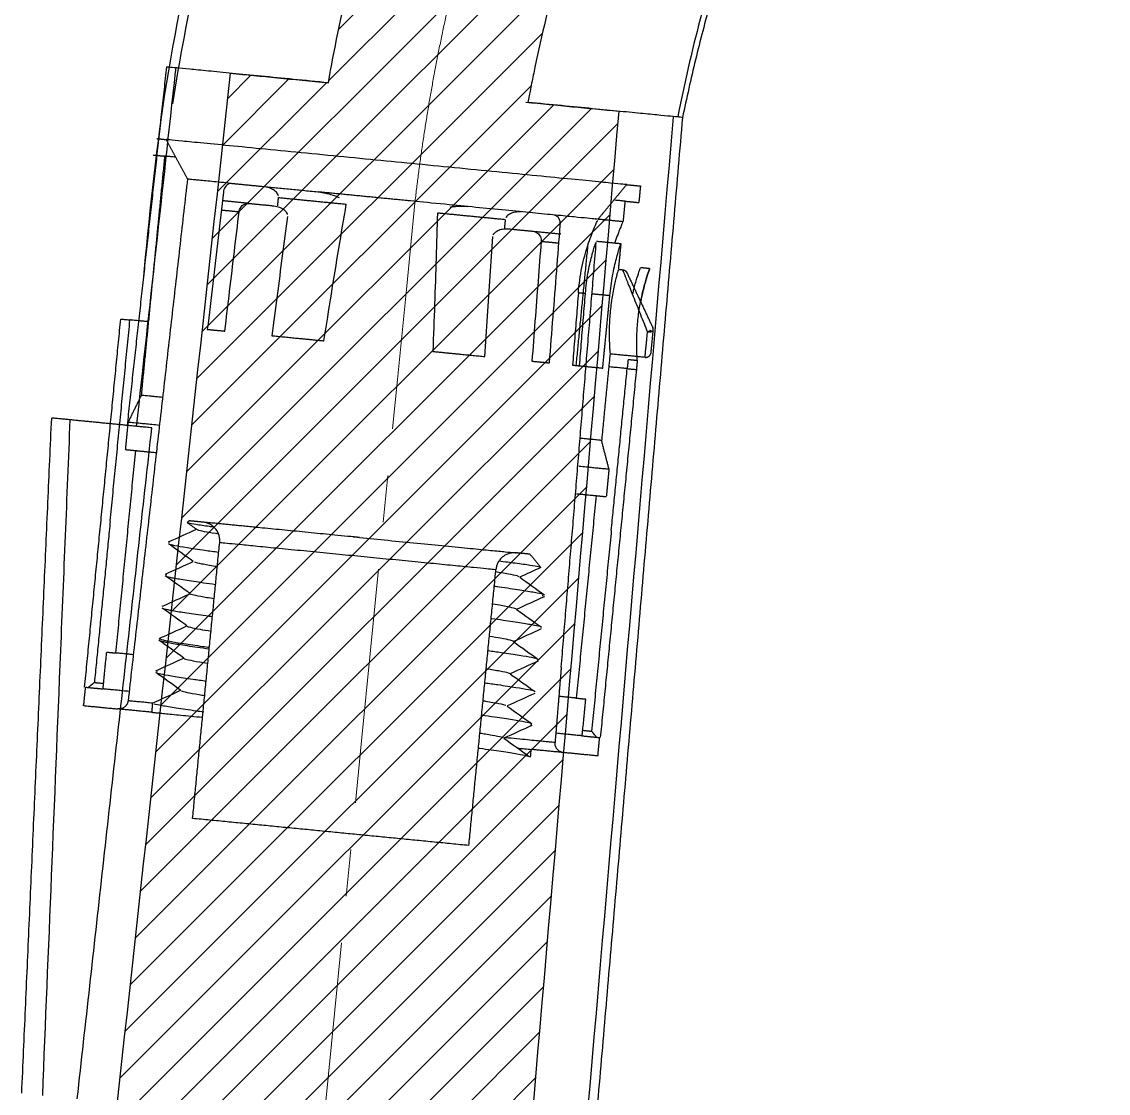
# Model space of a CAD drawing. Header units: millimetres. Extents: x 5775 to 7118, y 2756 to 3596.
# Drawn here: x 6798.7 to 6857.4, y 3290.4 to 3348.3 of the extents above; entities that cross this region are included whole.
import ezdxf

# ---------------------------------------------------------------- set-up
doc = ezdxf.new("R2010")
doc.units = ezdxf.units.MM
doc.linetypes.add('CENTERX2', pattern=[20.32, 12.7, -2.54, 2.54, -2.54])
doc.layers.add('CENTER', color=1, linetype='CENTERX2', lineweight=15)
doc.layers.add('HATCH', color=5, linetype='Continuous')

msp = doc.modelspace()

# ---------------------------------------------------------------- hatches: boundary and pattern name
at = {"layer": 'HATCH', "true_color": 0xed1f24}
h = msp.add_hatch(dxfattribs=at)
h.set_pattern_fill('ANSI31', color=240, scale=0.5)
h.set_pattern_definition([(45, (2875.3092, 107.8626), (-1.122532, 1.122532), [])])
edge = h.paths.add_edge_path()
edge.add_spline(control_points=[(6830.942, 3343.46), (6829.305, 3343.62), (6827.669, 3343.781), (6826.032, 3343.941)], knot_values=[0.02082, 0.02082, 0.02082, 0.02082, 1, 1, 1, 1], weights=[1, 1, 1, 1], degree=3, periodic=0)
edge.add_spline(control_points=[(6826.032, 3343.941), (6826.078, 3344.172), (6826.123, 3344.403), (6826.168, 3344.634), (6826.169, 3344.639), (6826.17, 3344.643), (6826.171, 3344.648)], knot_values=[571.383493, 571.383493, 571.383493, 571.383493, 572.025144, 572.025144, 572.025144, 572.037717, 572.037717, 572.037717, 572.037717], weights=[1, 1, 1, 1, 1, 1, 1], degree=3, periodic=0)
edge.add_spline(control_points=[(6826.171, 3344.648), (6826.228, 3344.939), (6826.287, 3345.231), (6827.067, 3349.02), (6827.984, 3352.494), (6830.206, 3359.339), (6831.51, 3362.704), (6834.784, 3369.939), (6836.841, 3373.771), (6840.27, 3379.254), (6841.47, 3381.039), (6843.978, 3384.513), (6845.284, 3386.201), (6847.991, 3389.472), (6849.392, 3391.056), (6852.272, 3394.109), (6853.752, 3395.578), (6856.77, 3398.388), (6858.301, 3399.727), (6862.963, 3403.55), (6866.234, 3405.912), (6873.078, 3410.229), (6876.658, 3412.186), (6884.038, 3415.634), (6887.843, 3417.129), (6895.078, 3419.456), (6898.488, 3420.35), (6905.352, 3421.76), (6908.804, 3422.275), (6913.878, 3422.758), (6915.509, 3422.872), (6918.758, 3423.016), (6920.374, 3423.047), (6923.606, 3423.029), (6925.228, 3422.98), (6929.928, 3422.718), (6933.016, 3422.399), (6941.187, 3421.153), (6946.254, 3419.963), (6956.174, 3416.769), (6961.015, 3414.767), (6970.294, 3410.024), (6974.721, 3407.286), (6982.151, 3401.839), (6985.255, 3399.245), (6989.317, 3395.405), (6990.442, 3394.287), (6994.626, 3389.923), (6997.524, 3386.456), (7002.499, 3379.563), (7004.632, 3376.194), (7008.483, 3369.185), (7010.195, 3365.551), (7013.159, 3358.102), (7014.408, 3354.285), (7016.42, 3346.565), (7017.184, 3342.657), (7018.274, 3334.461), (7018.552, 3330.175), (7018.552, 3325.94)], knot_values=[310.679283, 310.679283, 310.679283, 310.679283, 311.488996, 311.488996, 321.211898, 321.211898, 330.934801, 330.934801, 342.656507, 342.656507, 348.51736, 348.51736, 354.378213, 354.378213, 360.239066, 360.239066, 366.099919, 366.099919, 371.729383, 371.729383, 382.73059, 382.73059, 393.731797, 393.731797, 404.733003, 404.733003, 414.276214, 414.276214, 423.819425, 423.819425, 428.345828, 428.345828, 432.87223, 432.87223, 437.398632, 437.398632, 445.944145, 445.944145, 460.0257, 460.0257, 474.107256, 474.107256, 488.188811, 488.188811, 499.330812, 499.330812, 503.789592, 503.789592, 516.223688, 516.223688, 527.044101, 527.044101, 537.864514, 537.864514, 548.684928, 548.684928, 559.505341, 559.505341, 571.383493, 571.383493, 571.383493, 571.383493], weights=[1, 1, 1, 1, 1, 1, 1, 1, 1, 1, 1, 1, 1, 1, 1, 1, 1, 1, 1, 1, 1, 1, 1, 1, 1, 1, 1, 1, 1, 1, 1, 1, 1, 1, 1, 1, 1, 1, 1, 1, 1, 1, 1, 1, 1, 1, 1, 1, 1, 1, 1, 1, 1, 1, 1, 1, 1, 1, 1, 1], degree=3, periodic=0)
edge.add_spline(control_points=[(7018.552, 3325.94), (7018.423, 3142.163), (7018.423, 3064.502), (7018.423, 2948.402)], knot_values=[310.255033, 310.255033, 310.255033, 310.255033, 310.679283, 310.679283, 310.679283, 310.679283], weights=[1, 1, 1, 1], degree=3, periodic=0)
edge.add_arc((6974.897, 2972.996), 50, 330.51832, 349.84206)
edge.add_arc((6898.755, 2995.139), 129.125, 346.12667, 363.2479)
edge.add_line((7027.673, 3002.455), (7027.505, 3098.374))
edge.add_spline(control_points=[(7027.505, 3098.374), (7027.505, 3098.374), (7027.505, 3098.374), (7027.505, 3098.375)], knot_values=[308.824903, 308.824903, 308.824903, 308.824903, 308.824909, 308.824909, 308.824909, 308.824909], weights=[1, 1, 1, 1], degree=3, periodic=0)
edge.add_spline(control_points=[(7027.505, 3098.375), (7028.261, 3098.374), (7028.841, 3098.374), (7029.422, 3098.374)], knot_values=[307.825713, 307.825713, 307.825713, 307.825713, 308.824903, 308.824903, 308.824903, 308.824903], weights=[1, 1, 1, 1], degree=3, periodic=0)
edge.add_line((7028.529, 3098.374), (7029.423, 3098.374))
edge.add_spline(control_points=[(7029.423, 3098.374), (7029.423, 3098.882), (7029.423, 3099.389), (7029.423, 3099.896)], knot_values=[307.820714, 307.820714, 307.820714, 307.820714, 307.824903, 307.824903, 307.824903, 307.824903], weights=[1, 1, 1, 1], degree=3, periodic=0)
edge.add_spline(control_points=[(7029.423, 3099.896), (7029.532, 3099.934), (7029.644, 3099.967), (7029.837, 3100.01), (7030.412, 3100.067), (7030.429, 3100.067)], knot_values=[3.592814, 3.592814, 3.592814, 3.592814, 4.154151, 4.154151, 4.546622, 4.546622, 4.546622, 4.546622], weights=[1, 1, 1, 1, 1, 1], degree=3, periodic=0)
edge.add_spline(control_points=[(7030.429, 3100.067), (7030.444, 3100.067), (7030.489, 3100.067), (7030.561, 3100.067)], knot_values=[4.546622, 4.546622, 4.546622, 4.546622, 4.905522, 4.905522, 4.905522, 4.905522], weights=[1, 1, 1, 1], degree=3, periodic=0)
edge.add_spline(control_points=[(7030.561, 3100.067), (7032.315, 3100.067), (7034.069, 3100.067), (7035.823, 3100.067)], knot_values=[4.905522, 4.905522, 4.905522, 4.905522, 10.167191, 10.167191, 10.167191, 10.167191], weights=[1, 1, 1, 1], degree=3, periodic=0)
edge.add_spline(control_points=[(7035.823, 3100.067), (7036.409, 3100.067), (7036.823, 3100.481), (7036.823, 3101.067)], knot_values=[10.167191, 10.167191, 10.167191, 10.167191, 11.737987, 11.737987, 11.737987, 11.737987], weights=[1, 0.804738, 0.804738, 1], degree=3, periodic=0)
edge.add_spline(control_points=[(7036.823, 3101.067), (7036.823, 3102.732), (7036.823, 3104.399), (7036.823, 3106.067)], knot_values=[11.737987, 11.737987, 11.737987, 11.737987, 16.733068, 16.733068, 16.733068, 16.733068], weights=[1, 1, 1, 1], degree=3, periodic=0)
edge.add_spline(control_points=[(7036.823, 3106.067), (7034.046, 3106.067), (7031.504, 3106.067), (7029.423, 3106.067)], knot_values=[16.733068, 16.733068, 16.733068, 16.733068, 18.691736, 18.691736, 18.691736, 18.691736], weights=[1, 0.941042, 0.907757, 0.898145], degree=3, periodic=0)
edge.add_spline(control_points=[(7029.423, 3106.067), (7029.423, 3141.826), (7029.418, 3179.891), (7029.352, 3325.94)], knot_values=[307.507101, 307.507101, 307.507101, 307.507101, 307.803647, 307.803647, 307.803647, 307.803647], weights=[1, 1, 1, 1], degree=3, periodic=0)
edge.add_spline(control_points=[(7029.352, 3325.94), (7029.352, 3326.153), (7029.352, 3326.367), (7029.322, 3331.431), (7028.964, 3336.418), (7027.494, 3346.522), (7026.381, 3351.646), (7023.339, 3361.853), (7021.409, 3366.945), (7016.722, 3376.893), (7013.963, 3381.759), (7007.749, 3390.942), (7004.308, 3395.279), (6997.112, 3403.035), (6993.4, 3406.508), (6985.564, 3412.875), (6981.434, 3415.769), (6972.892, 3420.92), (6968.479, 3423.174), (6958.513, 3427.451), (6952.928, 3429.306), (6941.786, 3432.062), (6936.233, 3432.962), (6928.828, 3433.606), (6926.875, 3433.721), (6923.006, 3433.846), (6921.103, 3433.857), (6913.984, 3433.706), (6908.655, 3433.217), (6900.401, 3431.806), (6897.522, 3431.195), (6890.58, 3429.414), (6886.511, 3428.117), (6878.465, 3425.001), (6874.485, 3423.181), (6866.708, 3419.025), (6862.916, 3416.691), (6855.608, 3411.536), (6852.096, 3408.719), (6844.654, 3401.936), (6840.821, 3397.856), (6834.289, 3389.727), (6831.504, 3385.73), (6826.535, 3377.481), (6824.349, 3373.222), (6820.593, 3364.57), (6819.026, 3360.177), (6816.724, 3352.177), (6815.891, 3348.575), (6815.249, 3344.998)], knot_values=[5, 5, 5, 5, 5.675124, 5.675124, 20.98655, 20.98655, 36.297976, 36.297976, 51.609402, 51.609402, 66.920828, 66.920828, 81.852468, 81.852468, 95.53517, 95.53517, 109.217873, 109.217873, 122.900575, 122.900575, 139.618343, 139.618343, 156.33611, 156.33611, 162.388265, 162.388265, 168.44042, 168.44042, 184.688464, 184.688464, 193.315742, 193.315742, 205.481195, 205.481195, 217.646647, 217.646647, 229.812099, 229.812099, 241.977552, 241.977552, 257.03947, 257.03947, 270.259311, 270.259311, 283.479153, 283.479153, 296.698995, 296.698995, 307.507101, 307.507101, 307.507101, 307.507101], weights=[1, 1, 1, 1, 1, 1, 1, 1, 1, 1, 1, 1, 1, 1, 1, 1, 1, 1, 1, 1, 1, 1, 1, 1, 1, 1, 1, 1, 1, 1, 1, 1, 1, 1, 1, 1, 1, 1, 1, 1, 1, 1, 1, 1, 1, 1, 1, 1, 1, 1], degree=3, periodic=0)
edge.add_spline(control_points=[(6815.249, 3344.998), (6813.309, 3345.188), (6811.638, 3345.352), (6809.966, 3345.515)], knot_values=[4, 4, 4, 4, 5, 5, 5, 5], weights=[1, 1, 1, 1], degree=3, periodic=0)
edge.add_spline(control_points=[(6809.966, 3345.515), (6806.833, 3317.005), (6803.7, 3288.494), (6800.571, 3260.024)], knot_values=[3, 3, 3, 3, 4, 4, 4, 4], weights=[1, 1, 1, 1], degree=3, periodic=0)
edge.add_spline(control_points=[(6800.571, 3260.024), (6808.235, 3259.273), (6815.898, 3258.522), (6823.561, 3257.771)], knot_values=[2, 2, 2, 2, 3, 3, 3, 3], weights=[1, 1, 1, 1], degree=3, periodic=0)
edge.add_spline(control_points=[(6823.561, 3257.771), (6826.022, 3286.334), (6828.482, 3314.897), (6830.942, 3343.46)], knot_values=[1, 1, 1, 1, 2, 2, 2, 2], weights=[1, 1, 1, 1], degree=3, periodic=0)

# ---------------------------------------------------------------- linework, layer by layer
at = {"lineweight": -3}
for points, weights, knots in [([(6805.254, 3334.32), (6813.08, 3442.84), (6921.882, 3442.439), (7037.952, 3442.011), (7037.952, 3325.94)], [0.974837484565, 0.721586198685, 1, 0.708409498274, 1], [329.70731, 329.70731, 329.70731, 483.077631, 483.077631, 643.706625, 643.706625, 643.706625]), ([(7009.92, 3328.324), (7008.969, 3363.607), (6983.999, 3388.551), (6958.045, 3414.478), (6921.36, 3414.44), (6884.675, 3414.402), (6858.776, 3388.421), (6839.791, 3369.377), (6834.388, 3343.122)], [0.994837514935, 0.926455414481, 1, 0.923780281036, 1, 0.923780281036, 1, 0.942969606328, 0.971283683788], [-275.774133, -275.774133, -275.774133, -208.661482, -208.661482, -139.107655, -139.107655, -69.553827, -69.553827, -17.511099, -17.511099, -17.511099]), ([(6831.369, 3339.491), (6831.369, 3339.491), (6818.929, 3340.71), (6806.488, 3341.929), (6806.488, 3341.929)], [1, 0.707106781187, 1, 0.707106781187, 1], [-39.269908, -39.269908, -39.269908, -19.634954, -19.634954, 0, 0, 0]), ([(6814.739, 3339.111), (6816.667, 3338.922), (6818.734, 3338.72), (6829, 3337.714), (6829.797, 3337.636)], [0.891783379867, 0.928377533133, 1, 0.722955468638, 0.970017795526], [13.231511, 13.231511, 13.231511, 17.514379, 17.514379, 34.081041, 34.081041, 34.081041]), ([(6816.939, 3320.407), (6816.809, 3320.42), (6816.678, 3320.433), (6813.176, 3320.776), (6810.776, 3321.012), (6808.48, 3321.237), (6808.48, 3321.237)], [0.98757280374, 0.993648674775, 1, 0.853553390593, 0.853553390593, 0.853553390593, 0.98757280374], [14.040204, 14.040204, 14.040204, 14.345596, 14.345596, 21.387227, 21.387227, 28.123465, 28.123465, 28.123465])]:
    msp.add_rational_spline(points, weights, degree=2, knots=knots, dxfattribs=at)
for points, knots in [([(6806.844, 3343.858), (6807.221, 3346.267), (6807.677, 3348.689), (6809.479, 3356.791), (6811.197, 3362.497), (6815.592, 3373.753), (6818.268, 3379.304), (6824.554, 3390.013), (6828.163, 3395.17), (6836.209, 3404.866), (6840.646, 3409.403), (6850.173, 3417.674), (6855.263, 3421.407), (6865.875, 3427.95), (6871.396, 3430.761), (6882.632, 3435.42), (6888.345, 3437.27), (6899.74, 3440.041), (6905.421, 3440.963), (6913.069, 3441.655), (6915.131, 3441.786), (6918.379, 3441.905), (6919.577, 3441.931), (6921.748, 3441.944), (6922.723, 3441.937), (6924.689, 3441.899), (6925.677, 3441.867), (6928.653, 3441.733), (6930.654, 3441.592), (6936.701, 3441.005), (6940.788, 3440.394), (6950.422, 3438.406), (6955.986, 3436.835), (6966.993, 3432.787), (6972.436, 3430.309), (6982.983, 3424.461), (6988.086, 3421.09), (6997.738, 3413.541), (7002.287, 3409.363), (7010.653, 3400.351), (7014.469, 3395.517), (7021.246, 3385.39), (7024.207, 3380.097), (7029.22, 3369.273), (7031.272, 3363.743), (7034.482, 3352.655), (7035.64, 3347.099), (7037.114, 3336.298), (7037.452, 3331.048), (7037.452, 3325.94)], [338.787788, 338.787788, 338.787788, 338.787788, 345.581953, 345.581953, 361.456596, 361.456596, 377.331239, 377.331239, 393.205882, 393.205882, 409.080525, 409.080525, 424.955168, 424.955168, 440.829811, 440.829811, 456.704454, 456.704454, 472.579097, 472.579097, 478.497831, 478.497831, 481.98882, 481.98882, 484.863306, 484.863306, 487.737793, 487.737793, 493.486767, 493.486767, 504.984715, 504.984715, 520.44573, 520.44573, 535.906746, 535.906746, 551.367761, 551.367761, 566.828776, 566.828776, 582.289792, 582.289792, 597.750807, 597.750807, 613.211822, 613.211822, 628.672838, 628.672838, 643.706625, 643.706625, 643.706625, 643.706625]), ([(7010.42, 3328.326), (7010.313, 3332.291), (7009.94, 3336.298), (7008.503, 3345.092), (7007.316, 3349.871), (7004.153, 3359.193), (7002.178, 3363.735), (6997.526, 3372.394), (6994.848, 3376.511), (6990.6, 3382.012), (6989.258, 3383.627), (6986.929, 3386.238), (6985.967, 3387.266), (6984.237, 3389.029), (6983.476, 3389.777), (6981.92, 3391.253), (6981.125, 3391.98), (6978.696, 3394.122), (6977.015, 3395.5), (6971.453, 3399.723), (6967.352, 3402.346), (6958.74, 3406.899), (6954.229, 3408.828), (6944.979, 3411.912), (6940.24, 3413.067), (6931.507, 3414.462), (6927.518, 3414.821), (6922.144, 3414.949), (6920.724, 3414.948), (6917.867, 3414.879), (6916.433, 3414.81), (6912.121, 3414.496), (6909.234, 3414.146), (6901.611, 3412.834), (6896.889, 3411.622), (6887.686, 3408.43), (6883.205, 3406.449), (6874.662, 3401.804), (6870.602, 3399.139), (6865.168, 3394.915), (6863.569, 3393.578), (6860.988, 3391.263), (6859.976, 3390.311), (6858.214, 3388.574), (6857.453, 3387.797), (6855.952, 3386.205), (6855.213, 3385.393), (6853.038, 3382.908), (6851.64, 3381.187), (6847.417, 3375.567), (6844.815, 3371.453), (6840.305, 3362.818), (6838.399, 3358.298), (6835.747, 3350.208), (6834.829, 3346.688), (6834.131, 3343.147)], [-275.786298, -275.786298, -275.786298, -275.786298, -263.706071, -263.706071, -249.196834, -249.196834, -234.687596, -234.687596, -220.178358, -220.178358, -213.858933, -213.858933, -209.579256, -209.579256, -206.311668, -206.311668, -203.044079, -203.044079, -196.508903, -196.508903, -182.134327, -182.134327, -167.759751, -167.759751, -153.385176, -153.385176, -141.360629, -141.360629, -137.005815, -137.005815, -132.651, -132.651, -123.941372, -123.941372, -109.585807, -109.585807, -95.230243, -95.230243, -80.874678, -80.874678, -74.599201, -74.599201, -70.371036, -70.371036, -67.040005, -67.040005, -63.708974, -63.708974, -57.046912, -57.046912, -42.674839, -42.674839, -28.302767, -28.302767, -17.57173, -17.57173, -17.57173, -17.57173]), ([(6804.888, 3326.414), (6805.591, 3332.811), (6806.294, 3339.208), (6807.004, 3345.669), (6807.011, 3345.734), (6807.018, 3345.798)], [193.130917, 193.130917, 193.130917, 193.130917, 212.437253, 212.437253, 212.632266, 212.632266, 212.632266, 212.632266]), ([(6833.889, 3343.165), (6831.482, 3315.217), (6829.075, 3287.268), (6826.643, 3259.037), (6826.618, 3258.755), (6826.594, 3258.473)], [1190.08235, 1190.08235, 1190.08235, 1190.08235, 1274.238173, 1274.238173, 1275.088232, 1275.088232, 1275.088232, 1275.088232])]:
    msp.add_open_spline(points, degree=3, knots=knots)
for points, degree in [([(6804.391, 3326.468), (6805.456, 3336.161), (6806.521, 3345.853)], 2), ([(6834.388, 3343.122), (6830.74, 3300.776), (6827.092, 3258.43)], 2), ([(6805.985, 3341.979), (6806.237, 3341.954), (6806.488, 3341.929)], 2), ([(6807.637, 3339.807), (6807.063, 3340.868), (6806.488, 3341.929)], 2), ([(6805.775, 3341.095), (6806.088, 3341.064), (6806.401, 3341.034)], 2), ([(6806.401, 3341.034), (6805.767, 3334.565), (6805.133, 3328.096)], 2), ([(6807.637, 3339.807), (6806.031, 3325.693), (6804.426, 3311.578)], 2), ([(6831.369, 3339.491), (6830.6, 3338.562), (6829.831, 3337.632)], 2), ([(6831.369, 3339.491), (6831.742, 3339.454), (6832.116, 3339.418)], 2), ([(6831.281, 3338.595), (6831.655, 3338.559), (6832.028, 3338.522)], 2), ([(6827.836, 3313.405), (6828.781, 3324.886), (6829.726, 3336.368)], 2), ([(6830.921, 3334.913), (6831.033, 3334.902), (6831.146, 3334.891)], 2), ([(6831.388, 3334.72), (6832.084, 3333.242), (6832.78, 3331.765)], 2), ([(6831.947, 3329.989), (6831.947, 3329.989), (6831.939, 3330.092), (6831.914, 3330.542), (6831.909, 3331.227), (6831.957, 3332.057), (6832.076, 3332.941), (6832.249, 3333.757), (6832.435, 3334.423), (6832.578, 3334.852), (6832.612, 3334.948), (6832.612, 3334.948)], 3), ([(6832.612, 3334.948), (6832.363, 3334.973), (6832.113, 3334.997)], 2), ([(6802.079, 3312.318), (6803.055, 3322.271), (6804.03, 3332.223)], 2), ([(6802.079, 3312.318), (6803.055, 3322.271), (6804.03, 3332.223)], 2), ([(6802.079, 3312.318), (6803.055, 3322.271), (6804.03, 3332.223)], 2), ([(6832.691, 3330.419), (6832.749, 3331.013), (6832.807, 3331.608)], 2), ([(6832.363, 3330.15), (6831.417, 3330.242), (6830.472, 3330.335)], 2), ([(6831.449, 3330.038), (6831.698, 3330.014), (6831.947, 3329.989)], 2), ([(6831.896, 3329.492), (6830.921, 3319.54), (6829.946, 3309.587)], 2), ([(6831.896, 3329.492), (6830.921, 3319.54), (6829.946, 3309.587)], 2), ([(6830.542, 3320.8), (6830.971, 3325.17), (6831.399, 3329.541)], 2), ([(6805.133, 3328.096), (6804.786, 3327.376), (6804.439, 3326.656)], 2), ([(6798.679, 3290.353), (6799.488, 3308.611), (6800.297, 3326.87)], 2), ([(6804.391, 3326.468), (6802.344, 3326.669), (6800.297, 3326.87)], 2), ([(6804.293, 3325.164), (6804.366, 3325.91), (6804.439, 3326.656)], 2), ([(6830.415, 3324.111), (6830.214, 3324.884), (6830.013, 3325.657)], 2), ([(6803.767, 3314.162), (6804.304, 3319.636), (6804.84, 3325.11)], 2), ([(6804.293, 3325.164), (6804.566, 3325.137), (6804.84, 3325.11)], 2), ([(6829.721, 3322.672), (6829.184, 3317.198), (6828.648, 3311.724)], 2), ([(6829.721, 3322.672), (6829.995, 3322.645), (6830.268, 3322.618)], 2), ([(6803.46, 3321.285), (6803.033, 3316.927), (6802.606, 3312.568)], 2), ([(6807.733, 3321.31), (6807.675, 3321.262), (6807.618, 3321.215)], 2), ([(6808.121, 3320.855), (6807.953, 3320.975), (6807.786, 3321.095), (6807.618, 3321.215)], 3), ([(6808.48, 3321.237), (6808.106, 3321.273), (6807.733, 3321.31)], 2), ([(6806.617, 3320.172), (6807.118, 3320.4), (6807.62, 3320.627), (6808.121, 3320.855)], 3), ([(6807.951, 3319.113), (6807.503, 3319.434), (6807.055, 3319.755), (6806.608, 3320.075)], 3), ([(6826.145, 3319.505), (6825.772, 3319.542), (6825.399, 3319.578)], 2), ([(6826.145, 3319.505), (6826.441, 3319.145), (6826.738, 3318.784)], 2), ([(6806.446, 3318.43), (6806.948, 3318.657), (6807.449, 3318.885), (6807.951, 3319.113)], 3), ([(6826.737, 3318.785), (6826.355, 3318.611), (6825.972, 3318.438), (6825.59, 3318.264)], 3), ([(6807.781, 3317.372), (6807.333, 3317.693), (6806.885, 3318.014), (6806.437, 3318.334)], 3), ([(6822.843, 3303.752), (6823.574, 3311.216), (6824.306, 3318.681)], 2), ([(6825.59, 3318.263), (6826.038, 3317.942), (6826.485, 3317.621), (6826.933, 3317.301)], 3), ([(6806.276, 3316.688), (6806.777, 3316.915), (6807.279, 3317.143), (6807.78, 3317.37)], 3), ([(6826.924, 3317.205), (6826.423, 3316.977), (6825.921, 3316.75), (6825.42, 3316.522)], 3), ([(6807.609, 3315.63), (6807.161, 3315.95), (6806.714, 3316.271), (6806.266, 3316.591)], 3), ([(6825.42, 3316.522), (6825.868, 3316.201), (6826.315, 3315.88), (6826.763, 3315.56)], 3), ([(6806.105, 3314.947), (6806.606, 3315.175), (6807.108, 3315.402), (6807.609, 3315.63)], 3), ([(6826.754, 3315.463), (6826.252, 3315.235), (6825.751, 3315.008), (6825.249, 3314.78)], 3), ([(6807.439, 3313.888), (6806.991, 3314.209), (6806.543, 3314.53), (6806.095, 3314.85)], 3), ([(6825.249, 3314.78), (6825.697, 3314.459), (6826.145, 3314.139), (6826.593, 3313.818)], 3), ([(6803.074, 3312.221), (6803.172, 3313.216), (6803.27, 3314.211)], 2), ([(6803.27, 3314.211), (6803.518, 3314.187), (6803.767, 3314.162)], 2), ([(6805.934, 3313.205), (6806.436, 3313.432), (6806.937, 3313.66), (6807.439, 3313.888)], 3), ([(6826.583, 3313.722), (6826.081, 3313.495), (6825.58, 3313.267), (6825.078, 3313.04)], 3), ([(6807.268, 3312.147), (6806.821, 3312.468), (6806.373, 3312.789), (6805.925, 3313.109)], 3), ([(6825.078, 3313.038), (6825.526, 3312.717), (6825.973, 3312.396), (6826.421, 3312.076)], 3), ([(6802.606, 3312.568), (6802.442, 3312.433), (6802.278, 3312.299)], 2), ([(6802.031, 3311.318), (6802.08, 3311.816), (6802.129, 3312.313)], 2), ([(6802.129, 3312.313), (6802.602, 3312.267), (6803.074, 3312.221)], 2), ([(6805.764, 3311.463), (6806.265, 3311.69), (6806.767, 3311.918), (6807.268, 3312.145)], 3), ([(6826.412, 3311.98), (6825.911, 3311.752), (6825.409, 3311.525), (6824.908, 3311.297)], 3), ([(6802.035, 3311.318), (6802.009, 3311.32), (6801.982, 3311.323)], 2), ([(6802.031, 3311.318), (6802.956, 3311.228), (6803.88, 3311.137)], 2), ([(6824.908, 3311.296), (6825.355, 3310.976), (6825.803, 3310.655), (6826.251, 3310.335)], 3), ([(6828.648, 3311.724), (6828.897, 3311.7), (6829.146, 3311.675)], 2), ([(6829.146, 3311.675), (6829.048, 3310.68), (6828.95, 3309.685)], 2), ([(6805.714, 3310.957), (6804.797, 3311.047), (6803.88, 3311.137)], 2), ([(6826.242, 3310.238), (6825.74, 3310.01), (6825.239, 3309.783), (6824.737, 3309.555)], 3), ([(6824.737, 3309.555), (6825.195, 3309.227), (6825.652, 3308.9), (6826.11, 3308.572)], 3), ([(6828.95, 3309.685), (6829.423, 3309.638), (6829.896, 3309.592)], 2), ([(6829.747, 3309.607), (6829.612, 3309.771), (6829.477, 3309.935)], 2), ([(6829.896, 3309.592), (6829.847, 3309.095), (6829.798, 3308.597)], 2), ([(6829.896, 3309.592), (6829.847, 3309.095), (6829.798, 3308.597)], 2), ([(6829.848, 3308.592), (6828.025, 3308.771), (6826.201, 3308.949)], 2), ([(6822.843, 3303.752), (6815.379, 3304.484), (6807.914, 3305.215)], 2)]:
    msp.add_open_spline(points, degree=degree)
for points, weights in [([(6815.249, 3344.998), (6806.521, 3345.853), (6806.521, 3345.853)], [0.889076425919, 0.781426917788, 1]), ([(6807.006, 3340.974), (6806.401, 3341.034), (6806.401, 3341.034)], [0.902921572256, 0.938581637765, 1]), ([(6807.637, 3339.807), (6807.637, 3339.807), (6810.008, 3339.575)], [1, 0.87467997201, 0.856601139149]), ([(6814.677, 3339.087), (6811.869, 3339.362), (6810.006, 3339.545)], [1, 0.9649885722, 1]), ([(6810.977, 3338.475), (6811.602, 3338.414), (6812.311, 3338.344)], [1, 0.997004812377, 1]), ([(6831.281, 3338.595), (6831.281, 3338.595), (6830.742, 3338.648)], [1, 0.941912510526, 0.906865202365]), ([(6824.962, 3337.105), (6825.671, 3337.035), (6826.295, 3336.974)], [1, 0.997004812377, 1]), ([(6804.03, 3332.223), (6804.03, 3332.223), (6804.541, 3332.173)], [1, 0.946416061362, 0.912438165442]), ([(6805.523, 3332.077), (6804.528, 3332.174), (6804.528, 3332.174)], [0.888282401836, 0.924869208927, 1]), ([(6808.709, 3331.664), (6809.142, 3331.621), (6809.656, 3331.571)], [1, 0.997690507454, 1]), ([(6812.201, 3331.322), (6813.524, 3331.192), (6815.011, 3331.046)], [1, 0.990699372154, 1]), ([(6832.363, 3330.151), (6832.368, 3330.198), (6832.497, 3331.517)], [1, 0.846267641628, 1]), ([(6832.685, 3331.619), (6832.604, 3331.557), (6832.497, 3331.517)], [0.972530423159, 0.919305870957, 1]), ([(6832.777, 3331.562), (6832.692, 3331.497), (6832.497, 3331.517)], [0.883858102432, 0.786934908103, 1]), ([(6820.896, 3330.47), (6822.383, 3330.324), (6823.706, 3330.194)], [1, 0.990699372154, 1]), ([(6826.251, 3329.945), (6826.765, 3329.894), (6827.198, 3329.852)], [1, 0.997690507454, 1]), ([(6831.449, 3330.038), (6831.423, 3329.789), (6831.399, 3329.541)], [0.997565617298, 0.99877770782, 1]), ([(6828.445, 3329.73), (6828.667, 3329.708), (6828.823, 3329.693)], [1, 0.998440685616, 1]), ([(6831.399, 3329.541), (6831.399, 3329.541), (6830.404, 3329.638)], [1, 0.924869208925, 0.888282401834]), ([(6831.399, 3329.541), (6831.896, 3329.492), (6831.896, 3329.492)], [0.913311224417, 0.947101945627, 1]), ([(6806.295, 3327.982), (6805.133, 3328.096), (6805.133, 3328.096)], [0.880172472802, 0.915989552671, 1]), ([(6805.711, 3326.339), (6804.391, 3326.468), (6804.391, 3326.468)], [1, 0.976410046547, 1]), ([(6804.439, 3326.656), (6804.439, 3326.656), (6806.122, 3326.492)], [1, 0.901684149063, 0.869371919409]), ([(6830.013, 3325.657), (6830.013, 3325.657), (6828.854, 3325.771)], [1, 0.916123154893, 0.880286514838]), ([(6804.84, 3325.11), (6804.84, 3325.11), (6805.953, 3325.001)], [1, 0.917750530308, 0.881695201211]), ([(6828.792, 3324.27), (6830.415, 3324.111), (6830.415, 3324.111)], [0.870517430924, 0.903396406034, 1]), ([(6828.66, 3322.776), (6829.721, 3322.672), (6829.721, 3322.672)], [0.883342239031, 0.919602431856, 1]), ([(6809.377, 3320.144), (6809.377, 3320.144), (6816.842, 3319.412)], [1, 0.707106781187, 1]), ([(6816.939, 3320.407), (6825.399, 3319.578), (6825.399, 3319.578)], [1, 0.707106781187, 1]), ([(6816.842, 3319.412), (6824.306, 3318.681), (6824.306, 3318.681)], [1, 0.707106781187, 1]), ([(6804.709, 3314.07), (6803.767, 3314.162), (6803.767, 3314.162)], [0.887502509589, 0.924063910158, 1]), ([(6802.606, 3312.568), (6802.606, 3312.568), (6803.104, 3312.519)], [1, 0.946166343933, 0.912121896624]), ([(6804.491, 3312.082), (6803.074, 3312.221), (6803.074, 3312.221)], [0.874826641449, 0.909369118295, 1]), ([(6828.648, 3311.724), (6828.648, 3311.724), (6827.715, 3311.815)], [1, 0.924415070667, 0.887841502303]), ([(6805.736, 3311.45), (6804.426, 3311.578), (6804.426, 3311.578)], [0.873617095385, 0.907759124043, 1]), ([(6805.714, 3310.957), (6805.714, 3310.957), (6808.451, 3310.689)], [1, 0.916147493854, 0.969362688741]), ([(6828.988, 3309.983), (6829.477, 3309.935), (6829.477, 3309.935)], [0.91263627797, 0.946572144242, 1]), ([(6827.5, 3309.317), (6827.5, 3309.317), (6824.796, 3309.582)], [1, 0.86886775206, 0.855154859334]), ([(6828.95, 3309.685), (6828.95, 3309.685), (6827.562, 3309.821)], [1, 0.910215670219, 0.875476833856]), ([(6825.495, 3309.019), (6825.516, 3309.017), (6825.537, 3309.015)], [0.857472975566, 0.857640780466, 0.857815769412]), ([(6826.168, 3308.953), (6826.21, 3308.949), (6826.251, 3308.945)], [0.865374998438, 0.866053287077, 0.866770493897])]:
    msp.add_rational_spline(points, weights, degree=2, dxfattribs=at)
for points, weights in [([(6834.388, 3343.122), (6834.388, 3343.122), (6826.032, 3343.941)], [1, 0.78674714971, 0.884029164932]), ([(6831.146, 3334.891), (6831.315, 3334.874), (6831.388, 3334.72)], [1, 0.869592071786, 1]), ([(6832.807, 3331.608), (6832.815, 3331.69), (6832.78, 3331.765)], [1, 0.964049273247, 1]), ([(6831.947, 3329.989), (6831.921, 3329.741), (6831.896, 3329.492)], [0.997551225686, 0.998770451269, 1]), ([(6831.947, 3329.989), (6831.921, 3329.741), (6831.896, 3329.492)], [0.997551225686, 0.998770451269, 1]), ([(6832.363, 3330.151), (6832.661, 3330.122), (6832.691, 3330.42)], [1, 0.7071067814, 1]), ([(6809.377, 3320.144), (6809.475, 3321.139), (6808.48, 3321.237)], [1, 0.707106781187, 1]), ([(6825.399, 3319.578), (6824.403, 3319.676), (6824.306, 3318.681)], [1, 0.707106781187, 1]), ([(6804.426, 3311.578), (6804.37, 3311.089), (6803.88, 3311.137)], [1, 0.712590010798, 1]), ([(6827.95, 3308.778), (6827.46, 3308.826), (6827.5, 3309.317)], [1, 0.712590010798, 1])]:
    msp.add_rational_spline(points, weights, degree=2)
for points, degree in [([(6810.006, 3339.545), (6809.96, 3339.549), (6809.871, 3339.538), (6809.756, 3339.468), (6809.667, 3339.362), (6809.604, 3339.225), (6809.584, 3339.131), (6809.578, 3339.084)], 3), ([(6812.549, 3338.892), (6812.541, 3338.925), (6812.514, 3338.991), (6812.442, 3339.085), (6812.349, 3339.167), (6812.24, 3339.237), (6812.113, 3339.296), (6811.968, 3339.344), (6811.857, 3339.363), (6811.799, 3339.369)], 3), ([(6832.116, 3339.418), (6832.072, 3338.97), (6832.028, 3338.522)], 2), ([(6809.578, 3339.084), (6809.482, 3338.264), (6809.29, 3336.621), (6809, 3334.148), (6808.806, 3332.493), (6808.709, 3331.664)], 3), ([(6812.513, 3338.343), (6812.535, 3338.568), (6812.557, 3338.793)], 2), ([(6812.557, 3338.793), (6814.387, 3338.613), (6816.218, 3338.434)], 2), ([(6815.851, 3338.776), (6815.82, 3338.79), (6815.754, 3338.819), (6815.644, 3338.863), (6815.522, 3338.906), (6815.386, 3338.948), (6815.236, 3338.989), (6815.072, 3339.027), (6814.889, 3339.061), (6814.75, 3339.08), (6814.677, 3339.087)], 3), ([(6810.977, 3338.475), (6810.258, 3338.546), (6809.539, 3338.616)], 2), ([(6810.427, 3338.027), (6810.431, 3338.066), (6810.449, 3338.146), (6810.508, 3338.264), (6810.593, 3338.36), (6810.698, 3338.432), (6810.827, 3338.475), (6810.926, 3338.48), (6810.977, 3338.475)], 3), ([(6812.311, 3338.344), (6812.367, 3338.339), (6812.473, 3338.319), (6812.614, 3338.273), (6812.736, 3338.214), (6812.842, 3338.143), (6812.931, 3338.061), (6812.998, 3337.968), (6813.023, 3337.903), (6813.03, 3337.87)], 3), ([(6815.011, 3331.046), (6815.146, 3331.897), (6815.414, 3333.58), (6815.816, 3336.042), (6816.084, 3337.643), (6816.218, 3338.434)], 3), ([(6822.784, 3338.293), (6822.723, 3338.299), (6822.605, 3338.307), (6822.442, 3338.31), (6822.294, 3338.308), (6822.158, 3338.301), (6822.034, 3338.291), (6821.92, 3338.278), (6821.849, 3338.268), (6821.815, 3338.263)], 3), ([(6831.281, 3338.595), (6831.228, 3338.048), (6831.174, 3337.501)], 2), ([(6809.509, 3338.117), (6809.968, 3338.072), (6810.427, 3338.027)], 2), ([(6809.656, 3331.571), (6809.742, 3332.292), (6809.914, 3333.733), (6810.171, 3335.884), (6810.342, 3337.314), (6810.427, 3338.027)], 3), ([(6813.034, 3337.771), (6812.942, 3337.062), (6812.757, 3335.639), (6812.48, 3333.489), (6812.294, 3332.046), (6812.201, 3331.322)], 3), ([(6821.147, 3337.951), (6821.124, 3337.149), (6821.076, 3335.527), (6820.992, 3333.033), (6820.929, 3331.331), (6820.896, 3330.47)], 3), ([(6824.807, 3337.592), (6822.977, 3337.771), (6821.147, 3337.951)], 2), ([(6824.807, 3337.592), (6824.783, 3337.349), (6824.759, 3337.105)], 2), ([(6825.662, 3338.011), (6825.604, 3338.016), (6825.492, 3338.018), (6825.34, 3338), (6825.204, 3337.966), (6825.083, 3337.918), (6824.976, 3337.856), (6824.889, 3337.779), (6824.849, 3337.72), (6824.834, 3337.689)], 3), ([(6827.786, 3337.3), (6827.789, 3337.347), (6827.788, 3337.443), (6827.753, 3337.589), (6827.686, 3337.711), (6827.587, 3337.801), (6827.502, 3337.83), (6827.456, 3337.835)], 3), ([(6828.762, 3333.636), (6828.779, 3333.867), (6828.828, 3334.331), (6828.948, 3335.015), (6829.1, 3335.646), (6829.274, 3336.224), (6829.447, 3336.715), (6829.606, 3337.119), (6829.731, 3337.412), (6829.786, 3337.533), (6829.804, 3337.573)], 3), ([(6829.831, 3337.632), (6830.502, 3337.566), (6831.174, 3337.501)], 2), ([(6824.164, 3336.779), (6824.178, 3336.81), (6824.215, 3336.87), (6824.298, 3336.947), (6824.401, 3337.01), (6824.519, 3337.059), (6824.65, 3337.093), (6824.797, 3337.112), (6824.906, 3337.11), (6824.962, 3337.105)], 3), ([(6827.198, 3329.852), (6827.264, 3330.684), (6827.395, 3332.345), (6827.591, 3334.828), (6827.721, 3336.477), (6827.786, 3337.3)], 3), ([(6823.706, 3330.194), (6823.755, 3330.923), (6823.853, 3332.374), (6823.998, 3334.537), (6824.094, 3335.969), (6824.141, 3336.683)], 3), ([(6826.748, 3336.427), (6826.693, 3335.711), (6826.583, 3334.276), (6826.417, 3332.115), (6826.306, 3330.669), (6826.251, 3329.945)], 3), ([(6826.295, 3336.974), (6827.053, 3336.9), (6827.81, 3336.825)], 2), ([(6826.295, 3336.974), (6826.347, 3336.969), (6826.442, 3336.945), (6826.56, 3336.877), (6826.65, 3336.786), (6826.714, 3336.676), (6826.749, 3336.548), (6826.751, 3336.467), (6826.748, 3336.427)], 3), ([(6826.748, 3336.427), (6827.229, 3336.38), (6827.71, 3336.333)], 2), ([(6829.732, 3336.436), (6830.395, 3336.371), (6831.057, 3336.306)], 2), ([(6828.645, 3329.71), (6828.966, 3332.979), (6829.286, 3336.247)], 2), ([(6829.144, 3333.612), (6829.158, 3333.798), (6829.195, 3334.169), (6829.278, 3334.704), (6829.377, 3335.195), (6829.483, 3335.622), (6829.583, 3335.974), (6829.665, 3336.237), (6829.702, 3336.347), (6829.714, 3336.383)], 3), ([(6830.461, 3333.483), (6830.479, 3333.67), (6830.521, 3334.037), (6830.608, 3334.575), (6830.71, 3335.066), (6830.815, 3335.494), (6830.913, 3335.845), (6830.993, 3336.108), (6831.028, 3336.218), (6831.04, 3336.253)], 3), ([(6831.057, 3336.306), (6830.989, 3335.61), (6830.921, 3334.913)], 2), ([(6830.908, 3334.87), (6830.9, 3334.842), (6830.876, 3334.757), (6830.821, 3334.55), (6830.752, 3334.272), (6830.677, 3333.932), (6830.603, 3333.542), (6830.536, 3333.111), (6830.482, 3332.658), (6830.446, 3332.205), (6830.427, 3331.768), (6830.423, 3331.364), (6830.431, 3331.009), (6830.444, 3330.717), (6830.459, 3330.5), (6830.466, 3330.41), (6830.468, 3330.38)], 3), ([(6828.762, 3333.636), (6828.727, 3333.203), (6828.656, 3332.336), (6828.551, 3331.034), (6828.48, 3330.165), (6828.445, 3329.73)], 3), ([(6829.085, 3333.604), (6828.923, 3333.62), (6828.762, 3333.636)], 2), ([(6828.823, 3329.693), (6828.859, 3330.129), (6828.93, 3331.001), (6829.037, 3332.307), (6829.108, 3333.177), (6829.144, 3333.612)], 3), ([(6830.461, 3333.483), (6829.995, 3333.528), (6829.529, 3333.574)], 2), ([(6830.078, 3329.57), (6830.27, 3331.526), (6830.461, 3333.483)], 2), ([(6803.463, 3321.309), (6803.995, 3326.742), (6804.528, 3332.174)], 2), ([(6830.472, 3330.335), (6830.243, 3327.996), (6830.013, 3325.657)], 2), ([(6828.823, 3329.693), (6829.45, 3329.631), (6830.078, 3329.57)], 2), ([(6799.811, 3290.242), (6799.969, 3294.156), (6800.29, 3302.079), (6800.787, 3314.254), (6801.128, 3322.567), (6801.301, 3326.771)], 3), ([(6801.681, 3290.059), (6802.133, 3294.13), (6803.035, 3302.245), (6804.378, 3314.338), (6805.268, 3322.347), (6805.711, 3326.339)], 3), ([(6830.415, 3324.111), (6830.341, 3323.364), (6830.268, 3322.618)], 2), ([(6830.542, 3320.8), (6830.01, 3315.367), (6829.477, 3309.935)], 2), ([(6806.621, 3320.163), (6806.628, 3320.155), (6806.645, 3320.147), (6806.671, 3320.137)], 3), ([(6807.914, 3305.215), (6808.646, 3312.68), (6809.377, 3320.144)], 2), ([(6806.477, 3318.299), (6806.467, 3318.306), (6806.457, 3318.313), (6806.448, 3318.32)], 3), ([(6806.48, 3318.404), (6806.488, 3318.4), (6806.498, 3318.396), (6806.509, 3318.393)], 3), ([(6826.879, 3317.236), (6826.861, 3317.243), (6826.838, 3317.25), (6826.81, 3317.258)], 3), ([(6806.314, 3316.66), (6806.317, 3316.659), (6806.319, 3316.658), (6806.322, 3316.657)], 3), ([(6825.238, 3314.797), (6825.252, 3314.786), (6825.267, 3314.775), (6825.282, 3314.765)], 3), ([(6826.549, 3313.748), (6826.543, 3313.751), (6826.536, 3313.753), (6826.527, 3313.756)], 3), ([(6805.972, 3313.177), (6805.977, 3313.175), (6805.982, 3313.173), (6805.987, 3313.171)], 3), ([(6827.836, 3313.405), (6827.668, 3311.361), (6827.5, 3309.317)], 2), ([(6807.28, 3312.131), (6807.275, 3312.135), (6807.27, 3312.138), (6807.265, 3312.142)], 3), ([(6805.714, 3310.957), (6805.739, 3311.211), (6805.763, 3311.464)], 2), ([(6826.242, 3310.238), (6826.243, 3310.248), (6826.224, 3310.26), (6826.183, 3310.274)], 3), ([(6826.199, 3308.95), (6826.185, 3308.812), (6826.172, 3308.675), (6826.158, 3308.538)], 3)]:
    msp.add_open_spline(points, degree=degree, dxfattribs=at)
for points, knots in [([(6831.149, 3337.441), (6831.132, 3337.401), (6831.08, 3337.28), (6830.962, 3336.988), (6830.838, 3336.657), (6830.759, 3336.431), (6830.734, 3336.356)], [0.714576, 0.714576, 0.714576, 0.714576, 1.429153, 2.143729, 2.858306, 3.185673, 3.185673, 3.185673, 3.185673]), ([(6831.162, 3334.849), (6831.173, 3334.822), (6831.206, 3334.741), (6831.288, 3334.535), (6831.404, 3334.247), (6831.55, 3333.88), (6831.724, 3333.448), (6831.915, 3332.969), (6832.115, 3332.471), (6832.31, 3331.982), (6832.436, 3331.668), (6832.497, 3331.517)], [0.493426, 0.493426, 0.493426, 0.493426, 0.986852, 1.480278, 1.973704, 2.46713, 2.960556, 3.453982, 3.947407, 4.440833, 4.934259, 4.934259, 4.934259, 4.934259]), ([(6831.689, 3333.535), (6831.707, 3333.618), (6831.787, 3333.955), (6831.933, 3334.469), (6832.078, 3334.9), (6832.113, 3334.997), (6832.113, 3334.997)], [5.044788, 5.044788, 5.044788, 5.044788, 5.328906, 6.217057, 7.105208, 7.993359, 7.993359, 7.993359, 7.993359]), ([(6832.612, 3334.948), (6832.612, 3334.948), (6832.577, 3334.852), (6832.436, 3334.423), (6832.268, 3333.826), (6832.168, 3333.373), (6832.13, 3333.178)], [0, 0, 0, 0, 0.887932, 1.775864, 2.663796, 3.295131, 3.295131, 3.295131, 3.295131]), ([(6809.068, 3320.969), (6808.984, 3320.98), (6808.603, 3321.032), (6808.05, 3321.111), (6807.779, 3321.16), (6807.7, 3321.179)], [-11.204732, -11.204732, -11.204732, -11.204732, -10.72823, -8.940191, -7.152153, -7.152153, -7.152153, -7.152153]), ([(6809.32, 3320.588), (6809.074, 3320.628), (6808.628, 3320.705), (6808.255, 3320.786), (6808.151, 3320.825), (6808.133, 3320.838)], [-17.915762, -17.915762, -17.915762, -17.915762, -16.436102, -14.792492, -13.682118, -13.682118, -13.682118, -13.682118]), ([(6809.324, 3319.598), (6809.06, 3319.635), (6808.411, 3319.727), (6807.559, 3319.855), (6806.9, 3319.972), (6806.686, 3320.027), (6806.638, 3320.049)], [-20.258003, -20.258003, -20.258003, -20.258003, -19.080863, -17.172777, -15.26469, -13.356604, -13.356604, -13.356604, -13.356604]), ([(6809.249, 3318.831), (6809.209, 3318.837), (6808.875, 3318.891), (6808.364, 3318.98), (6808.1, 3319.043), (6808.025, 3319.068)], [-47.518031, -47.518031, -47.518031, -47.518031, -47.290902, -45.539387, -43.787872, -43.787872, -43.787872, -43.787872]), ([(6826.738, 3318.784), (6826.73, 3318.793), (6826.632, 3318.823), (6826.195, 3318.896), (6825.44, 3319.002), (6824.787, 3319.086), (6824.462, 3319.127)], [-16.528153, -16.528153, -16.528153, -16.528153, -15.074836, -13.190482, -11.306127, -9.756115, -9.756115, -9.756115, -9.756115]), ([(6809.153, 3317.857), (6808.925, 3317.888), (6808.309, 3317.975), (6807.455, 3318.103), (6806.766, 3318.223), (6806.538, 3318.279), (6806.481, 3318.302)], [-23.861282, -23.861282, -23.861282, -23.861282, -22.832227, -20.929541, -19.026856, -17.185665, -17.185665, -17.185665, -17.185665]), ([(6825.563, 3318.289), (6825.516, 3318.312), (6825.31, 3318.37), (6824.801, 3318.463), (6824.408, 3318.527), (6824.293, 3318.546)], [-14.012119, -14.012119, -14.012119, -14.012119, -12.260604, -10.509089, -9.837412, -9.837412, -9.837412, -9.837412]), ([(6824.217, 3317.778), (6824.304, 3317.766), (6824.82, 3317.694), (6825.643, 3317.575), (6826.445, 3317.443), (6826.746, 3317.378), (6826.836, 3317.351)], [-23.899327, -23.899327, -23.899327, -23.899327, -23.511986, -21.552654, -19.593322, -17.63399, -17.63399, -17.63399, -17.63399]), ([(6809.078, 3317.089), (6808.795, 3317.134), (6808.298, 3317.219), (6807.91, 3317.303), (6807.809, 3317.342), (6807.792, 3317.355)], [-103.228652, -103.228652, -103.228652, -103.228652, -101.587863, -99.836348, -98.804695, -98.804695, -98.804695, -98.804695]), ([(6808.982, 3316.115), (6808.862, 3316.132), (6808.354, 3316.203), (6807.563, 3316.318), (6806.798, 3316.443), (6806.395, 3316.527), (6806.293, 3316.565), (6806.276, 3316.577)], [-9.581669, -9.581669, -9.581669, -9.581669, -9.036881, -7.229505, -5.422128, -3.614752, -2.407163, -2.407163, -2.407163, -2.407163]), ([(6825.409, 3316.538), (6825.381, 3316.558), (6825.217, 3316.61), (6824.735, 3316.704), (6824.315, 3316.773), (6824.152, 3316.799)], [-69.989246, -69.989246, -69.989246, -69.989246, -68.30908, -66.557566, -65.607053, -65.607053, -65.607053, -65.607053]), ([(6824.088, 3316.031), (6824.299, 3316.001), (6824.898, 3315.917), (6825.745, 3315.79), (6826.442, 3315.669), (6826.67, 3315.612), (6826.725, 3315.589)], [-23.791259, -23.791259, -23.791259, -23.791259, -22.832247, -20.929559, -19.026872, -17.124185, -17.124185, -17.124185, -17.124185]), ([(6807.62, 3315.613), (6807.644, 3315.597), (6807.777, 3315.551), (6808.22, 3315.46), (6808.688, 3315.382), (6808.916, 3315.346)], [2.12371, 2.12371, 2.12371, 2.12371, 3.50303, 5.254545, 6.574856, 6.574856, 6.574856, 6.574856]), ([(6806.105, 3314.947), (6806.103, 3314.932), (6806.193, 3314.892), (6806.637, 3314.799), (6807.402, 3314.674), (6808.193, 3314.559), (6808.7, 3314.488), (6808.821, 3314.471)], [-16.147869, -16.147869, -16.147869, -16.147869, -14.459009, -12.651633, -10.844257, -9.036881, -8.492092, -8.492092, -8.492092, -8.492092]), ([(6808.812, 3314.373), (6808.589, 3314.404), (6807.976, 3314.49), (6807.114, 3314.619), (6806.416, 3314.741), (6806.188, 3314.798), (6806.134, 3314.821)], [-23.834554, -23.834554, -23.834554, -23.834554, -22.832291, -20.9296, -19.026909, -17.124219, -17.124219, -17.124219, -17.124219]), ([(6825.238, 3314.797), (6825.215, 3314.813), (6825.087, 3314.858), (6824.654, 3314.946), (6824.189, 3315.024), (6823.961, 3315.061)], [-125.687239, -125.687239, -125.687239, -125.687239, -124.357557, -122.606042, -121.277394, -121.277394, -121.277394, -121.277394]), ([(6823.876, 3314.295), (6824.128, 3314.26), (6824.76, 3314.171), (6825.613, 3314.042), (6826.291, 3313.923), (6826.509, 3313.867), (6826.56, 3313.845)], [-23.972126, -23.972126, -23.972126, -23.972126, -22.832325, -20.929631, -19.026938, -17.124244, -17.124244, -17.124244, -17.124244]), ([(6807.449, 3313.872), (6807.478, 3313.851), (6807.647, 3313.798), (6808.143, 3313.703), (6808.57, 3313.632), (6808.737, 3313.606)], [57.827756, 57.827756, 57.827756, 57.827756, 59.551506, 61.303021, 62.268033, 62.268033, 62.268033, 62.268033]), ([(6808.657, 3312.63), (6808.403, 3312.665), (6807.766, 3312.754), (6806.914, 3312.883), (6806.258, 3312.997), (6806.031, 3313.053), (6805.972, 3313.075)], [-23.97728, -23.97728, -23.97728, -23.97728, -22.832322, -20.929629, -19.026935, -17.197801, -17.197801, -17.197801, -17.197801]), ([(6823.78, 3313.321), (6824.071, 3313.274), (6824.573, 3313.189), (6824.953, 3313.105), (6825.05, 3313.067), (6825.067, 3313.055)], [24.587413, 24.587413, 24.587413, 24.587413, 26.272723, 28.024238, 29.014131, 29.014131, 29.014131, 29.014131]), ([(6823.706, 3312.553), (6823.957, 3312.518), (6824.588, 3312.429), (6825.438, 3312.301), (6826.099, 3312.186), (6826.318, 3312.131), (6826.374, 3312.109)], [-23.963827, -23.963827, -23.963827, -23.963827, -22.832315, -20.929622, -19.026929, -17.280023, -17.280023, -17.280023, -17.280023]), ([(6807.3, 3312.119), (6807.349, 3312.095), (6807.561, 3312.038), (6808.071, 3311.944), (6808.458, 3311.881), (6808.566, 3311.864)], [113.848467, 113.848467, 113.848467, 113.848467, 115.599982, 117.351497, 117.978657, 117.978657, 117.978657, 117.978657]), ([(6805.844, 3311.42), (6805.925, 3311.395), (6806.207, 3311.332), (6806.976, 3311.203), (6807.818, 3311.08), (6808.38, 3311.002), (6808.521, 3310.982)], [-17.498995, -17.498995, -17.498995, -17.498995, -15.554662, -13.610329, -11.665996, -11.038724, -11.038724, -11.038724, -11.038724]), ([(6823.61, 3311.579), (6823.657, 3311.572), (6823.997, 3311.517), (6824.509, 3311.427), (6824.767, 3311.365), (6824.839, 3311.339)], [80.298039, 80.298039, 80.298039, 80.298039, 80.569685, 82.321199, 84.072714, 84.072714, 84.072714, 84.072714]), ([(6823.535, 3310.811), (6823.782, 3310.777), (6824.412, 3310.688), (6825.256, 3310.561), (6825.938, 3310.442), (6826.161, 3310.386), (6826.215, 3310.363)], [-23.945108, -23.945108, -23.945108, -23.945108, -22.832268, -20.929579, -19.02689, -17.124201, -17.124201, -17.124201, -17.124201]), ([(6823.459, 3309.834), (6823.557, 3309.819), (6823.934, 3309.757), (6824.439, 3309.665), (6824.654, 3309.607), (6824.704, 3309.584)], [136.047641, 136.047641, 136.047641, 136.047641, 136.618161, 138.369676, 140.121191, 140.121191, 140.121191, 140.121191]), ([(6823.359, 3309.023), (6823.385, 3309.02), (6823.843, 3308.957), (6824.641, 3308.843), (6825.503, 3308.706), (6825.952, 3308.619), (6826.087, 3308.579), (6826.118, 3308.567)], [7.591349, 7.591349, 7.591349, 7.591349, 7.703073, 9.628842, 11.55461, 13.480378, 14.4949, 14.4949, 14.4949, 14.4949]), ([(6825.554, 3309.013), (6825.667, 3309.002), (6825.958, 3308.973), (6826.118, 3308.958), (6826.168, 3308.953)], [-18.451301, -18.451301, -18.451301, -18.451301, -17.629794, -16.027085, -16.027085, -16.027085, -16.027085])]:
    msp.add_open_spline(points, degree=3, knots=knots, dxfattribs=at)
at = {"layer": 'CENTER'}
for points, knots in [([(6830.728, 3373.616), (6830.887, 3373.919), (6834.077, 3379.927), (6841.465, 3391.015), (6855.116, 3404.899), (6871.134, 3415.969), (6888.949, 3423.829), (6907.923, 3428.199), (6927.381, 3428.923), (6946.627, 3425.975), (6964.976, 3419.46), (6981.773, 3409.611), (6996.418, 3396.779), (7008.388, 3381.422), (7017.257, 3364.088), (7022.709, 3345.395), (7023.935, 3332.473), (7023.935, 3199.562)], [95.212318, 95.212318, 95.212318, 95.212318, 96.241273, 115.708569, 135.175864, 154.643159, 174.110454, 193.57775, 213.045045, 232.51234, 251.979636, 271.446931, 290.914226, 310.381521, 329.848817, 349.316112, 368.783407, 368.783407, 368.783407, 368.783407]), ([(6810.751, 3245.398), (6811.226, 3250.253), (6811.702, 3255.109), (6812.178, 3259.965), (6814.786, 3286.571), (6817.375, 3312.807), (6819.947, 3338.674)], [0, 0, 0, 0, 14.637459, 14.637459, 14.637459, 94.844573, 94.844573, 94.844573, 94.844573])]:
    msp.add_open_spline(points, degree=3, knots=knots, dxfattribs=at)
msp.add_rational_spline([(6819.947, 3338.674), (6821.366, 3350.92), (6825.001, 3362.7), (6830.728, 3373.616)], [1, 0.988762028322, 0.988762028322, 1], degree=3, dxfattribs=at)
at = {"layer": 'HATCH', "color": 240, "linetype": 'Continuous', "lineweight": 30, "true_color": 0xed1f24}
for points, knots in [([(6815.249, 3344.998), (6815.891, 3348.575), (6816.724, 3352.177), (6819.026, 3360.177), (6820.593, 3364.57), (6824.349, 3373.222), (6826.535, 3377.481), (6831.504, 3385.73), (6834.289, 3389.727), (6840.821, 3397.856), (6844.654, 3401.936), (6852.096, 3408.719), (6855.608, 3411.536), (6862.916, 3416.691), (6866.708, 3419.025), (6874.485, 3423.181), (6878.465, 3425.001), (6886.511, 3428.117), (6890.58, 3429.414), (6897.522, 3431.195), (6900.401, 3431.806), (6908.655, 3433.217), (6913.984, 3433.706), (6921.103, 3433.857), (6923.006, 3433.846), (6926.875, 3433.721), (6928.828, 3433.606), (6936.233, 3432.962), (6941.786, 3432.062), (6952.928, 3429.306), (6958.513, 3427.451), (6968.479, 3423.174), (6972.892, 3420.92), (6981.434, 3415.769), (6985.564, 3412.875), (6993.4, 3406.508), (6997.112, 3403.035), (7004.308, 3395.279), (7007.749, 3390.942), (7013.963, 3381.759), (7016.722, 3376.893), (7021.409, 3366.945), (7023.339, 3361.853), (7026.381, 3351.646), (7027.494, 3346.522), (7028.964, 3336.418), (7029.322, 3331.431), (7029.352, 3326.367), (7029.352, 3326.153), (7029.352, 3325.94)], [5, 5, 5, 5, 15.808106, 15.808106, 29.027948, 29.027948, 42.247789, 42.247789, 55.467631, 55.467631, 70.529549, 70.529549, 82.695001, 82.695001, 94.860454, 94.860454, 107.025906, 107.025906, 119.191358, 119.191358, 127.818636, 127.818636, 144.066681, 144.066681, 150.118836, 150.118836, 156.170991, 156.170991, 172.888758, 172.888758, 189.606525, 189.606525, 203.289228, 203.289228, 216.97193, 216.97193, 230.654633, 230.654633, 245.586273, 245.586273, 260.897699, 260.897699, 276.209125, 276.209125, 291.520551, 291.520551, 306.831977, 306.831977, 307.507101, 307.507101, 307.507101, 307.507101]), ([(7018.552, 3325.94), (7018.552, 3330.175), (7018.274, 3334.461), (7017.184, 3342.657), (7016.42, 3346.565), (7014.408, 3354.285), (7013.159, 3358.102), (7010.195, 3365.551), (7008.483, 3369.185), (7004.632, 3376.194), (7002.499, 3379.563), (6997.524, 3386.456), (6994.626, 3389.923), (6990.442, 3394.287), (6989.317, 3395.405), (6985.255, 3399.245), (6982.151, 3401.839), (6974.721, 3407.286), (6970.294, 3410.024), (6961.015, 3414.767), (6956.174, 3416.769), (6946.254, 3419.963), (6941.187, 3421.153), (6933.016, 3422.399), (6929.928, 3422.718), (6925.228, 3422.98), (6923.606, 3423.029), (6920.374, 3423.047), (6918.758, 3423.016), (6915.509, 3422.872), (6913.878, 3422.758), (6908.804, 3422.275), (6905.352, 3421.76), (6898.488, 3420.35), (6895.078, 3419.456), (6887.843, 3417.129), (6884.038, 3415.634), (6876.658, 3412.186), (6873.078, 3410.229), (6866.234, 3405.912), (6862.963, 3403.55), (6858.301, 3399.727), (6856.77, 3398.388), (6853.752, 3395.578), (6852.272, 3394.109), (6849.392, 3391.056), (6847.991, 3389.472), (6845.284, 3386.201), (6843.978, 3384.513), (6841.47, 3381.039), (6840.27, 3379.254), (6836.841, 3373.771), (6834.784, 3369.939), (6831.51, 3362.704), (6830.206, 3359.339), (6827.984, 3352.494), (6827.067, 3349.02), (6826.287, 3345.231), (6826.228, 3344.939), (6826.171, 3344.648)], [310.679283, 310.679283, 310.679283, 310.679283, 322.557435, 322.557435, 333.377848, 333.377848, 344.198261, 344.198261, 355.018675, 355.018675, 365.839088, 365.839088, 378.273184, 378.273184, 382.731964, 382.731964, 393.873965, 393.873965, 407.95552, 407.95552, 422.037075, 422.037075, 436.118631, 436.118631, 444.664144, 444.664144, 449.190546, 449.190546, 453.716948, 453.716948, 458.24335, 458.24335, 467.786561, 467.786561, 477.329772, 477.329772, 488.330979, 488.330979, 499.332186, 499.332186, 510.333392, 510.333392, 515.962856, 515.962856, 521.82371, 521.82371, 527.684563, 527.684563, 533.545416, 533.545416, 539.406269, 539.406269, 551.127975, 551.127975, 560.850877, 560.850877, 570.57378, 570.57378, 571.383493, 571.383493, 571.383493, 571.383493]), ([(6826.171, 3344.648), (6826.17, 3344.643), (6826.169, 3344.639), (6826.168, 3344.634), (6826.123, 3344.403), (6826.078, 3344.172), (6826.032, 3343.941)], [571.3834931, 571.3834931, 571.3834931, 571.3834931, 571.3960665, 571.3960665, 571.3960665, 572.037717, 572.037717, 572.037717, 572.037717])]:
    msp.add_open_spline(points, degree=3, knots=knots, dxfattribs=at)
for points in [[(6800.571, 3260.024), (6803.7, 3288.494), (6806.833, 3317.005), (6809.966, 3345.515)], [(6809.966, 3345.515), (6811.638, 3345.352), (6813.309, 3345.188), (6815.249, 3344.998)], [(6830.942, 3343.46), (6828.482, 3314.897), (6826.022, 3286.334), (6823.561, 3257.771)], [(6825.928, 3343.951), (6827.599, 3343.787), (6829.271, 3343.624), (6830.942, 3343.46)]]:
    msp.add_open_spline(points, degree=3, dxfattribs=at)

doc.saveas('drawing.dxf')
